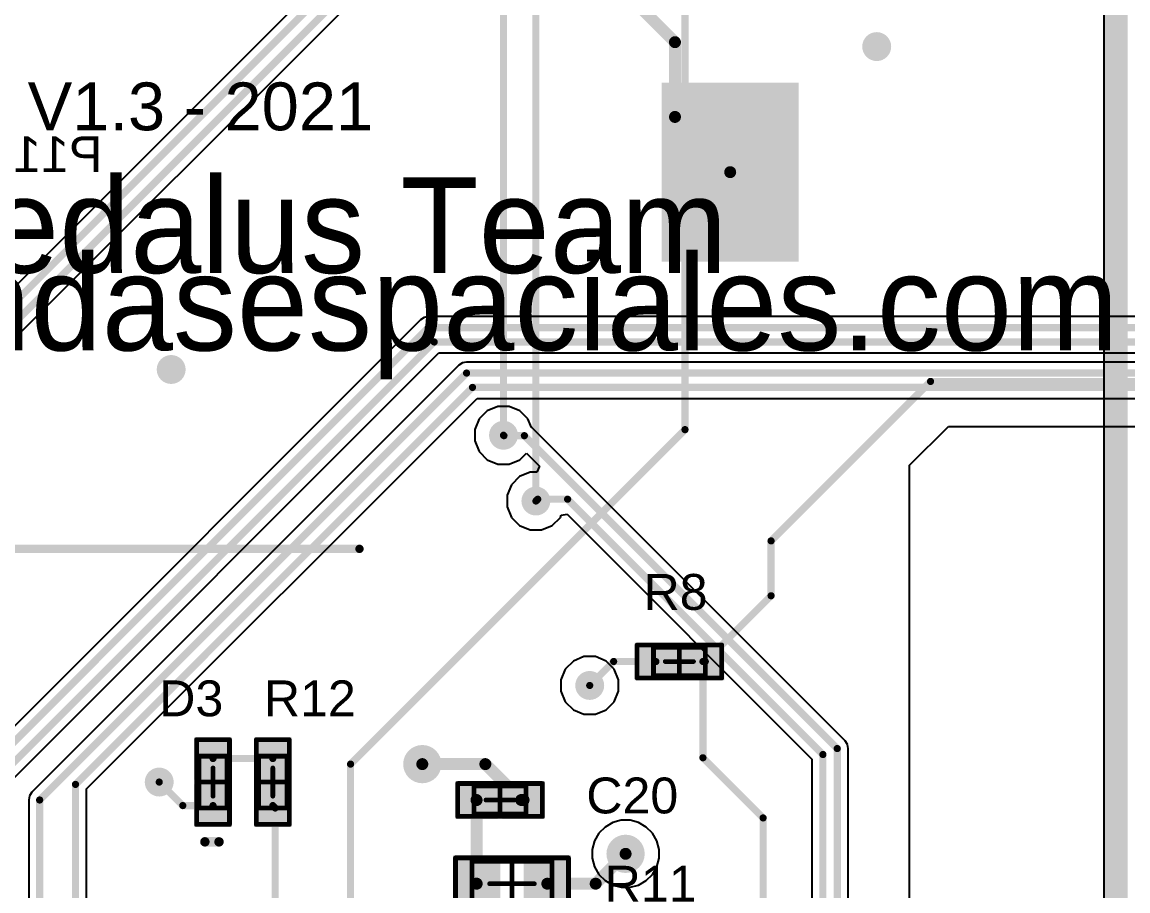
# Model space of a CAD drawing. Header units: millimetres. Extents: x -0.02 to 3.95, y -0.02 to 3.95.
# Drawn here: x 0.98 to 1.905, y 2.469 to 3.195 of the extents above; entities that cross this region are included whole.
import ezdxf

# ---------------------------------------------------------------- set-up
doc = ezdxf.new("R2010")
doc.units = ezdxf.units.MM
doc.header["$MEASUREMENT"] = 0
for name, color, linetype in [('BottomLayer', 5, 'Continuous'), ('BottomOverlay', 54, 'Continuous'), ('BottomPaste', 16, 'Continuous'), ('BottomSolder', 6, 'Continuous'), ('InternalPlane1', 76, 'Continuous'), ('InternalPlane2', 16, 'Continuous'), ('Mechanical13', 56, 'Continuous'), ('Mechanical15', 56, 'Continuous'), ('TopLayer', 1, 'Continuous'), ('TopOverlay', 2, 'Continuous'), ('TopPaste', 8, 'Continuous'), ('TopSolder', 216, 'Continuous'), ('ViaHoleLayer', 16, 'Continuous')]:
    doc.layers.add(name, color=color, linetype=linetype)
doc.styles.add('Arial', font='', dxfattribs={"height": 0.2})
doc.styles.add('SciFly', font='', dxfattribs={"height": 0.2})
doc.styles.get('Arial').set_extended_font_data('Arial')
doc.styles.get('SciFly').set_extended_font_data('SciFly')

# ---------------------------------------------------------------- blocks, each defined once
blk = doc.blocks.new('SMTU2032_LF_B_52')
at = {"layer": 'BottomLayer'}
blk.add_hatch(color=5, dxfattribs=at).paths.add_polyline_path([(-0.0511811, 0.06889765), (0.0511811, 0.06889765), (0.0511811, -0.06889765), (-0.0511811, -0.06889765)])
at = {"layer": 'BottomPaste'}
blk.add_hatch(color=16, dxfattribs=at).paths.add_polyline_path([(-0.0511811, 0.06889765), (0.0511811, 0.06889765), (0.0511811, -0.06889765), (-0.0511811, -0.06889765)])
at = {"layer": 'BottomSolder'}
blk.add_hatch(color=6, dxfattribs=at).paths.add_polyline_path([(-0.0571811, 0.07489765), (0.0571811, 0.07489765), (0.0571811, -0.07489765), (-0.0571811, -0.07489765)])
at = {"layer": 'BottomOverlay', "const_width": 0.007}
blk.add_lwpolyline([(0.84, 0.315), (0.31, 0.315)], dxfattribs=at)
at = {"layer": 'BottomOverlay', "const_width": 0.0035}
blk.add_lwpolyline([(0.30825, 0.315, 1), (0.31175, 0.315, 1)], format="xyb", close=True, dxfattribs=at)
blk = doc.blocks.new('0402_54')
at = {"layer": 'TopLayer'}
for points in [[(-0.031496, -0.0098424), (-0.031496, 0.0098426), (-0.007874, 0.0098426), (-0.007874, -0.0098424)], [(0.0078741, -0.0098424), (0.0078741, 0.0098426), (0.0314961, 0.0098426), (0.0314961, -0.0098424)]]:
    blk.add_hatch(color=1, dxfattribs=at).paths.add_polyline_path(points)
at = {"layer": 'TopPaste'}
for points in [[(-0.031496, -0.0098424), (-0.031496, 0.0098426), (-0.007874, 0.0098426), (-0.007874, -0.0098424)], [(0.0078741, -0.0098424), (0.0078741, 0.0098426), (0.0314961, 0.0098426), (0.0314961, -0.0098424)]]:
    blk.add_hatch(color=8, dxfattribs=at).paths.add_polyline_path(points)
at = {"layer": 'TopSolder'}
for points in [[(-0.037496, -0.0158424), (-0.037496, 0.0158426), (-0.001874, 0.0158426), (-0.001874, -0.0158424)], [(0.0018741, -0.0158424), (0.0018741, 0.0158426), (0.0374961, 0.0158426), (0.0374961, -0.0158424)]]:
    blk.add_hatch(color=216, dxfattribs=at).paths.add_polyline_path(points)
at = {"layer": 'Mechanical13', "const_width": 0.003937}
for points in [[(-0.0216535, 0.0118111), (0.0216536, 0.0118111)], [(-0.0216535, -0.0118109), (-0.0216535, 0.0118111)], [(0.0216536, -0.0118109), (0.0216536, 0.0118111)], [(-0.0216535, -0.0118109), (0.0216536, -0.0118109)]]:
    blk.add_lwpolyline(points, dxfattribs=at)
at = {"layer": 'Mechanical13', "const_width": 0.0019685}
for points in [[(-0.0226377, 0.0118111, 1), (-0.0206693, 0.0118111, 1)], [(-0.0226377, 0.0118111, 1), (-0.0206693, 0.0118111, 1)], [(0.0206694, 0.0118111, 1), (0.0226378, 0.0118111, 1)], [(0.0206694, 0.0118111, 1), (0.0226378, 0.0118111, 1)], [(-0.0226377, -0.0118109, 1), (-0.0206693, -0.0118109, 1)], [(-0.0226377, -0.0118109, 1), (-0.0206693, -0.0118109, 1)], [(0.0206694, -0.0118109, 1), (0.0226378, -0.0118109, 1)], [(0.0206694, -0.0118109, 1), (0.0226378, -0.0118109, 1)]]:
    blk.add_lwpolyline(points, format="xyb", close=True, dxfattribs=at)
at = {"layer": 'Mechanical15', "const_width": 0.003937}
for points in [[(-0.035433, 0.0137796), (0.0354331, 0.0137796)], [(-0.035433, -0.0137794), (-0.035433, 0.0137796)], [(0, -0.0118109), (0, 0.0118111)], [(0.0354331, -0.0137794), (0.0354331, 0.0137796)], [(-0.011811, 1e-07), (0.0118111, 1e-07)], [(-0.035433, -0.0137794), (0.0354331, -0.0137794)]]:
    blk.add_lwpolyline(points, dxfattribs=at)
at = {"layer": 'Mechanical15', "const_width": 0.0019685}
for points in [[(-0.0364172, 0.0137796, 1), (-0.0344488, 0.0137796, 1)], [(-0.0364172, 0.0137796, 1), (-0.0344488, 0.0137796, 1)], [(-0.0009842, 0.0118111, 1), (0.0009842, 0.0118111, 1)], [(0.0344489, 0.0137796, 1), (0.0364173, 0.0137796, 1)], [(0.0344489, 0.0137796, 1), (0.0364173, 0.0137796, 1)], [(-0.0127952, 1e-07, 1), (-0.0108268, 1e-07, 1)], [(0.0108269, 1e-07, 1), (0.0127953, 1e-07, 1)], [(-0.0364172, -0.0137794, 1), (-0.0344488, -0.0137794, 1)], [(-0.0364172, -0.0137794, 1), (-0.0344488, -0.0137794, 1)], [(-0.0009842, -0.0118109, 1), (0.0009842, -0.0118109, 1)], [(0.0344489, -0.0137794, 1), (0.0364173, -0.0137794, 1)], [(0.0344489, -0.0137794, 1), (0.0364173, -0.0137794, 1)]]:
    blk.add_lwpolyline(points, format="xyb", close=True, dxfattribs=at)
blk = doc.blocks.new('J1_0603_74')
at = {"layer": 'TopLayer'}
for points in [[(-0.04330705, -0.01771645), (-0.04330705, 0.01771665), (-0.01574795, 0.01771665), (-0.01574795, -0.01771645)], [(0.01574805, -0.01771645), (0.01574805, 0.01771665), (0.04330715, 0.01771665), (0.04330715, -0.01771645)]]:
    blk.add_hatch(color=1, dxfattribs=at).paths.add_polyline_path(points)
at = {"layer": 'TopPaste'}
for points in [[(-0.04330705, -0.01771645), (-0.04330705, 0.01771665), (-0.01574795, 0.01771665), (-0.01574795, -0.01771645)], [(0.01574805, -0.01771645), (0.01574805, 0.01771665), (0.04330715, 0.01771665), (0.04330715, -0.01771645)]]:
    blk.add_hatch(color=8, dxfattribs=at).paths.add_polyline_path(points)
at = {"layer": 'TopSolder'}
for points in [[(-0.04930705, -0.02371645), (-0.04930705, 0.02371665), (-0.00974795, 0.02371665), (-0.00974795, -0.02371645)], [(0.00974805, -0.02371645), (0.00974805, 0.02371665), (0.04930715, 0.02371665), (0.04930715, -0.02371645)]]:
    blk.add_hatch(color=216, dxfattribs=at).paths.add_polyline_path(points)
at = {"layer": 'Mechanical13', "const_width": 0.003937}
for points in [[(-0.0334645, 0.0187009), (-0.0334645, -0.0187007)], [(0.0334646, 0.0187009), (-0.0334645, 0.0187009)], [(0.0334646, 0.0187009), (0.0334646, -0.0187007)], [(0.0334646, -0.0187007), (-0.0334645, -0.0187007)]]:
    blk.add_lwpolyline(points, dxfattribs=at)
at = {"layer": 'Mechanical13', "const_width": 0.0019685}
for points in [[(-0.0344487, 0.0187009, 1), (-0.0324803, 0.0187009, 1)], [(-0.0344487, 0.0187009, 1), (-0.0324803, 0.0187009, 1)], [(0.0324804, 0.0187009, 1), (0.0344488, 0.0187009, 1)], [(0.0324804, 0.0187009, 1), (0.0344488, 0.0187009, 1)], [(-0.0344487, -0.0187007, 1), (-0.0324803, -0.0187007, 1)], [(-0.0344487, -0.0187007, 1), (-0.0324803, -0.0187007, 1)], [(0.0324804, -0.0187007, 1), (0.0344488, -0.0187007, 1)], [(0.0324804, -0.0187007, 1), (0.0344488, -0.0187007, 1)]]:
    blk.add_lwpolyline(points, format="xyb", close=True, dxfattribs=at)
at = {"layer": 'Mechanical15', "const_width": 0.003937}
for points in [[(-0.047244, 0.0216536), (-0.047244, -0.0216535)], [(0.0472442, 0.0216536), (-0.047244, 0.0216536)], [(1e-07, 0.0187009), (1e-07, -0.0187007)], [(0.0472442, 0.0216536), (0.0472442, -0.0216535)], [(0.0187008, 1e-07), (-0.0187007, 1e-07)], [(0.0472442, -0.0216535), (-0.047244, -0.0216535)]]:
    blk.add_lwpolyline(points, dxfattribs=at)
at = {"layer": 'Mechanical15', "const_width": 0.0019685}
for points in [[(-0.0482282, 0.0216536, 1), (-0.0462598, 0.0216536, 1)], [(-0.0482282, 0.0216536, 1), (-0.0462598, 0.0216536, 1)], [(-0.0009841, 0.0187009, 1), (0.0009843, 0.0187009, 1)], [(0.04626, 0.0216536, 1), (0.0482284, 0.0216536, 1)], [(0.04626, 0.0216536, 1), (0.0482284, 0.0216536, 1)], [(-0.0196849, 1e-07, 1), (-0.0177165, 1e-07, 1)], [(0.0177166, 1e-07, 1), (0.019685, 1e-07, 1)], [(-0.0009841, -0.0187007, 1), (0.0009843, -0.0187007, 1)], [(-0.0482282, -0.0216535, 1), (-0.0462598, -0.0216535, 1)], [(-0.0482282, -0.0216535, 1), (-0.0462598, -0.0216535, 1)], [(0.04626, -0.0216535, 1), (0.0482284, -0.0216535, 1)], [(0.04626, -0.0216535, 1), (0.0482284, -0.0216535, 1)]]:
    blk.add_lwpolyline(points, format="xyb", close=True, dxfattribs=at)
blk = doc.blocks.new('0402_79')
at = {"layer": 'TopLayer'}
for points in [[(-0.031496, -0.009842400000000001), (-0.031496, 0.009842599999999998), (-0.007874, 0.009842600000000002), (-0.007873999999999999, -0.009842399999999998)], [(0.007874100000000002, -0.009842400000000001), (0.007874099999999998, 0.009842599999999998), (0.0314961, 0.009842600000000002), (0.0314961, -0.009842399999999998)]]:
    blk.add_hatch(color=1, dxfattribs=at).paths.add_polyline_path(points)
at = {"layer": 'TopPaste'}
for points in [[(-0.031496, -0.009842400000000001), (-0.031496, 0.009842599999999998), (-0.007874, 0.009842600000000002), (-0.007873999999999999, -0.009842399999999998)], [(0.007874100000000002, -0.009842400000000001), (0.007874099999999998, 0.009842599999999998), (0.0314961, 0.009842600000000002), (0.0314961, -0.009842399999999998)]]:
    blk.add_hatch(color=8, dxfattribs=at).paths.add_polyline_path(points)
at = {"layer": 'TopSolder'}
for points in [[(-0.037496, -0.0158424), (-0.037496, 0.0158426), (-0.001874000000000003, 0.0158426), (-0.001873999999999997, -0.0158424)], [(0.001874100000000003, -0.0158424), (0.001874099999999997, 0.0158426), (0.0374961, 0.0158426), (0.0374961, -0.0158424)]]:
    blk.add_hatch(color=216, dxfattribs=at).paths.add_polyline_path(points)
at = {"layer": 'Mechanical13', "const_width": 0.003937}
for points in [[(0.0216536, 0.0118111), (-0.0216535, 0.0118111)], [(-0.0216535, -0.0118109), (-0.0216535, 0.0118111)], [(0.0216536, -0.0118109), (0.0216536, 0.0118111)], [(0.0216536, -0.0118109), (-0.0216535, -0.0118109)]]:
    blk.add_lwpolyline(points, dxfattribs=at)
at = {"layer": 'Mechanical13', "const_width": 0.0019685}
for points in [[(-0.0226377, 0.0118111, 1), (-0.0206693, 0.0118111, 1)], [(-0.0226377, 0.0118111, 1), (-0.0206693, 0.0118111, 1)], [(0.0206694, 0.0118111, 1), (0.0226378, 0.0118111, 1)], [(0.0206694, 0.0118111, 1), (0.0226378, 0.0118111, 1)], [(-0.0226377, -0.0118109, 1), (-0.0206693, -0.0118109, 1)], [(-0.0226377, -0.0118109, 1), (-0.0206693, -0.0118109, 1)], [(0.0206694, -0.0118109, 1), (0.0226378, -0.0118109, 1)], [(0.0206694, -0.0118109, 1), (0.0226378, -0.0118109, 1)]]:
    blk.add_lwpolyline(points, format="xyb", close=True, dxfattribs=at)
at = {"layer": 'Mechanical15', "const_width": 0.003937}
for points in [[(0.0354331, 0.0137796), (-0.035433, 0.0137796)], [(-0.035433, -0.0137794), (-0.035433, 0.0137796)], [(0, -0.0118109), (0, 0.0118111)], [(0.0354331, -0.0137794), (0.0354331, 0.0137796)], [(0.0118111, 1e-07), (-0.011811, 1e-07)], [(0.0354331, -0.0137794), (-0.035433, -0.0137794)]]:
    blk.add_lwpolyline(points, dxfattribs=at)
at = {"layer": 'Mechanical15', "const_width": 0.0019685}
for points in [[(-0.0364172, 0.0137796, 1), (-0.0344488, 0.0137796, 1)], [(-0.0364172, 0.0137796, 1), (-0.0344488, 0.0137796, 1)], [(-0.0009842, 0.0118111, 1), (0.0009842, 0.0118111, 1)], [(0.0344489, 0.0137796, 1), (0.0364173, 0.0137796, 1)], [(0.0344489, 0.0137796, 1), (0.0364173, 0.0137796, 1)], [(-0.0127952, 1e-07, 1), (-0.0108268, 1e-07, 1)], [(0.0108269, 1e-07, 1), (0.0127953, 1e-07, 1)], [(-0.0364172, -0.0137794, 1), (-0.0344488, -0.0137794, 1)], [(-0.0364172, -0.0137794, 1), (-0.0344488, -0.0137794, 1)], [(-0.0009842, -0.0118109, 1), (0.0009842, -0.0118109, 1)], [(0.0344489, -0.0137794, 1), (0.0364173, -0.0137794, 1)], [(0.0344489, -0.0137794, 1), (0.0364173, -0.0137794, 1)]]:
    blk.add_lwpolyline(points, format="xyb", close=True, dxfattribs=at)
blk = doc.blocks.new('0402_A_92')
at = {"layer": 'TopLayer'}
for points in [[(-0.031496, -0.0098424), (-0.031496, 0.0098426), (-0.007874, 0.0098426), (-0.007874, -0.0098424)], [(0.0078741, -0.0098424), (0.0078741, 0.0098426), (0.0314961, 0.0098426), (0.0314961, -0.0098424)]]:
    blk.add_hatch(color=1, dxfattribs=at).paths.add_polyline_path(points)
at = {"layer": 'TopPaste'}
for points in [[(-0.031496, -0.0098424), (-0.031496, 0.0098426), (-0.007874, 0.0098426), (-0.007874, -0.0098424)], [(0.0078741, -0.0098424), (0.0078741, 0.0098426), (0.0314961, 0.0098426), (0.0314961, -0.0098424)]]:
    blk.add_hatch(color=8, dxfattribs=at).paths.add_polyline_path(points)
at = {"layer": 'TopSolder'}
for points in [[(-0.037496, -0.0158424), (-0.037496, 0.0158426), (-0.001874, 0.0158426), (-0.001874, -0.0158424)], [(0.0018741, -0.0158424), (0.0018741, 0.0158426), (0.0374961, 0.0158426), (0.0374961, -0.0158424)]]:
    blk.add_hatch(color=216, dxfattribs=at).paths.add_polyline_path(points)
at = {"layer": 'Mechanical13', "const_width": 0.003937}
for points in [[(-0.0216535, 0.0118111), (0.0216536, 0.0118111)], [(-0.0216535, 0.0118111), (-0.0216535, -0.0118109)], [(0.0216536, 0.0118111), (0.0216536, -0.0118109)], [(-0.0216535, -0.0118109), (0.0216536, -0.0118109)]]:
    blk.add_lwpolyline(points, dxfattribs=at)
at = {"layer": 'Mechanical13', "const_width": 0.0019685}
for points in [[(-0.0226377, 0.0118111, 1), (-0.0206693, 0.0118111, 1)], [(-0.0226377, 0.0118111, 1), (-0.0206693, 0.0118111, 1)], [(0.0206694, 0.0118111, 1), (0.0226378, 0.0118111, 1)], [(0.0206694, 0.0118111, 1), (0.0226378, 0.0118111, 1)], [(-0.0226377, -0.0118109, 1), (-0.0206693, -0.0118109, 1)], [(-0.0226377, -0.0118109, 1), (-0.0206693, -0.0118109, 1)], [(0.0206694, -0.0118109, 1), (0.0226378, -0.0118109, 1)], [(0.0206694, -0.0118109, 1), (0.0226378, -0.0118109, 1)]]:
    blk.add_lwpolyline(points, format="xyb", close=True, dxfattribs=at)
at = {"layer": 'Mechanical15', "const_width": 0.003937}
for points in [[(-0.035433, 0.0137796), (0.0354331, 0.0137796)], [(-0.035433, 0.0137796), (-0.035433, -0.0137794)], [(0, 0.0118111), (0, -0.0118109)], [(0.0354331, 0.0137796), (0.0354331, -0.0137794)], [(-0.011811, 1e-07), (0.0118111, 1e-07)], [(-0.035433, -0.0137794), (0.0354331, -0.0137794)]]:
    blk.add_lwpolyline(points, dxfattribs=at)
at = {"layer": 'Mechanical15', "const_width": 0.0019685}
for points in [[(-0.0364172, 0.0137796, 1), (-0.0344488, 0.0137796, 1)], [(-0.0364172, 0.0137796, 1), (-0.0344488, 0.0137796, 1)], [(-0.0009842, 0.0118111, 1), (0.0009842, 0.0118111, 1)], [(0.0344489, 0.0137796, 1), (0.0364173, 0.0137796, 1)], [(0.0344489, 0.0137796, 1), (0.0364173, 0.0137796, 1)], [(-0.0127952, 1e-07, 1), (-0.0108268, 1e-07, 1)], [(0.0108269, 1e-07, 1), (0.0127953, 1e-07, 1)], [(-0.0364172, -0.0137794, 1), (-0.0344488, -0.0137794, 1)], [(-0.0364172, -0.0137794, 1), (-0.0344488, -0.0137794, 1)], [(-0.0009842, -0.0118109, 1), (0.0009842, -0.0118109, 1)], [(0.0344489, -0.0137794, 1), (0.0364173, -0.0137794, 1)], [(0.0344489, -0.0137794, 1), (0.0364173, -0.0137794, 1)]]:
    blk.add_lwpolyline(points, format="xyb", close=True, dxfattribs=at)
at = {"layer": 'TopOverlay', "const_width": 0.007874}
blk.add_lwpolyline([(-0.05, 0.006811), (-0.05, -0.005)], dxfattribs=at)
at = {"layer": 'TopOverlay', "const_width": 0.003937}
for points in [[(-0.0519685, 0.006811, 1), (-0.0480315, 0.006811, 1)], [(-0.0519685, -0.005, 1), (-0.0480315, -0.005, 1)]]:
    blk.add_lwpolyline(points, format="xyb", close=True, dxfattribs=at)
blk = doc.blocks.new('0402_104')
at = {"layer": 'TopLayer'}
for points in [[(-0.031496, -0.009842400000000001), (-0.031496, 0.009842599999999998), (-0.007874, 0.009842600000000002), (-0.007873999999999999, -0.009842399999999998)], [(0.007874100000000002, -0.009842400000000001), (0.007874099999999998, 0.009842599999999998), (0.0314961, 0.009842600000000002), (0.0314961, -0.009842399999999998)]]:
    blk.add_hatch(color=1, dxfattribs=at).paths.add_polyline_path(points)
at = {"layer": 'TopPaste'}
for points in [[(-0.031496, -0.009842400000000001), (-0.031496, 0.009842599999999998), (-0.007874, 0.009842600000000002), (-0.007873999999999999, -0.009842399999999998)], [(0.007874100000000002, -0.009842400000000001), (0.007874099999999998, 0.009842599999999998), (0.0314961, 0.009842600000000002), (0.0314961, -0.009842399999999998)]]:
    blk.add_hatch(color=8, dxfattribs=at).paths.add_polyline_path(points)
at = {"layer": 'TopSolder'}
for points in [[(-0.037496, -0.0158424), (-0.037496, 0.0158426), (-0.001874000000000003, 0.0158426), (-0.001873999999999997, -0.0158424)], [(0.001874100000000003, -0.0158424), (0.001874099999999997, 0.0158426), (0.0374961, 0.0158426), (0.0374961, -0.0158424)]]:
    blk.add_hatch(color=216, dxfattribs=at).paths.add_polyline_path(points)
at = {"layer": 'Mechanical13', "const_width": 0.003937}
for points in [[(-0.0216535, 0.0118111), (0.0216536, 0.0118111)], [(-0.0216535, -0.0118109), (-0.0216535, 0.0118111)], [(0.0216536, -0.0118109), (0.0216536, 0.0118111)], [(-0.0216535, -0.0118109), (0.0216536, -0.0118109)]]:
    blk.add_lwpolyline(points, dxfattribs=at)
at = {"layer": 'Mechanical13', "const_width": 0.0019685}
for points in [[(-0.0226377, 0.0118111, 1), (-0.0206693, 0.0118111, 1)], [(-0.0226377, 0.0118111, 1), (-0.0206693, 0.0118111, 1)], [(0.0206694, 0.0118111, 1), (0.0226378, 0.0118111, 1)], [(0.0206694, 0.0118111, 1), (0.0226378, 0.0118111, 1)], [(-0.0226377, -0.0118109, 1), (-0.0206693, -0.0118109, 1)], [(-0.0226377, -0.0118109, 1), (-0.0206693, -0.0118109, 1)], [(0.0206694, -0.0118109, 1), (0.0226378, -0.0118109, 1)], [(0.0206694, -0.0118109, 1), (0.0226378, -0.0118109, 1)]]:
    blk.add_lwpolyline(points, format="xyb", close=True, dxfattribs=at)
at = {"layer": 'Mechanical15', "const_width": 0.003937}
for points in [[(-0.035433, 0.0137796), (0.0354331, 0.0137796)], [(-0.035433, -0.0137794), (-0.035433, 0.0137796)], [(0, -0.0118109), (0, 0.0118111)], [(0.0354331, -0.0137794), (0.0354331, 0.0137796)], [(-0.011811, 1e-07), (0.0118111, 1e-07)], [(-0.035433, -0.0137794), (0.0354331, -0.0137794)]]:
    blk.add_lwpolyline(points, dxfattribs=at)
at = {"layer": 'Mechanical15', "const_width": 0.0019685}
for points in [[(-0.0364172, 0.0137796, 1), (-0.0344488, 0.0137796, 1)], [(-0.0364172, 0.0137796, 1), (-0.0344488, 0.0137796, 1)], [(-0.0009842, 0.0118111, 1), (0.0009842, 0.0118111, 1)], [(0.0344489, 0.0137796, 1), (0.0364173, 0.0137796, 1)], [(0.0344489, 0.0137796, 1), (0.0364173, 0.0137796, 1)], [(-0.0127952, 1e-07, 1), (-0.0108268, 1e-07, 1)], [(0.0108269, 1e-07, 1), (0.0127953, 1e-07, 1)], [(-0.0364172, -0.0137794, 1), (-0.0344488, -0.0137794, 1)], [(-0.0364172, -0.0137794, 1), (-0.0344488, -0.0137794, 1)], [(-0.0009842, -0.0118109, 1), (0.0009842, -0.0118109, 1)], [(0.0344489, -0.0137794, 1), (0.0364173, -0.0137794, 1)], [(0.0344489, -0.0137794, 1), (0.0364173, -0.0137794, 1)]]:
    blk.add_lwpolyline(points, format="xyb", close=True, dxfattribs=at)

msp = doc.modelspace()

# ---------------------------------------------------------------- hatches: boundary and pattern name
at = {"layer": 'BottomLayer'}
h = msp.add_hatch(color=5, dxfattribs=at)
edge = h.paths.add_edge_path()
edge.add_arc((1.695, 3.175), 0.0121025, 0, 360)
h = msp.add_hatch(color=5, dxfattribs=at)
edge = h.paths.add_edge_path()
edge.add_arc((1.105, 2.905), 0.0121025, 0, 360)
h = msp.add_hatch(color=5, dxfattribs=at)
edge = h.paths.add_edge_path()
edge.add_arc((1.3828975, 2.85), 0.0121025, 0, 360)
h = msp.add_hatch(color=5, dxfattribs=at)
edge = h.paths.add_edge_path()
edge.add_arc((1.41, 2.795), 0.0121025, 0, 360)
h = msp.add_hatch(color=5, dxfattribs=at)
edge = h.paths.add_edge_path()
edge.add_arc((1.455, 2.6407874), 0.0121025, 0, 360)
h = msp.add_hatch(color=5, dxfattribs=at)
edge = h.paths.add_edge_path()
edge.add_arc((1.315, 2.575), 0.016, 0, 360)
h = msp.add_hatch(color=5, dxfattribs=at)
edge = h.paths.add_edge_path()
edge.add_arc((1.095, 2.56), 0.0121025, 0, 360)
h = msp.add_hatch(color=5, dxfattribs=at)
edge = h.paths.add_edge_path()
edge.add_arc((1.485, 2.5), 0.016, 0, 360)
at = {"layer": 'InternalPlane1'}
h = msp.add_hatch(color=76, dxfattribs=at)
edge = h.paths.add_edge_path()
edge.add_arc((1.3828975, 2.85), 0.0121023, 0, 360)
h = msp.add_hatch(color=76, dxfattribs=at)
edge = h.paths.add_edge_path()
edge.add_arc((1.41, 2.795), 0.0121023, 0, 360)
h = msp.add_hatch(color=76, dxfattribs=at)
edge = h.paths.add_edge_path()
edge.add_arc((1.455, 2.6407874), 0.0121023, 0, 360)
h = msp.add_hatch(color=76, dxfattribs=at)
edge = h.paths.add_edge_path()
edge.add_arc((1.485, 2.5), 0.0158425, 0, 360)
at = {"layer": 'InternalPlane2'}
h = msp.add_hatch(color=16, dxfattribs=at)
edge = h.paths.add_edge_path()
edge.add_arc((1.695, 3.175), 0.0121023, 0, 360)
h = msp.add_hatch(color=16, dxfattribs=at)
edge = h.paths.add_edge_path()
edge.add_arc((1.105, 2.905), 0.0121023, 0, 360)
h = msp.add_hatch(color=16, dxfattribs=at)
edge = h.paths.add_edge_path()
edge.add_arc((1.3828975, 2.85), 0.0121023, 0, 360)
h = msp.add_hatch(color=16, dxfattribs=at)
edge = h.paths.add_edge_path()
edge.add_arc((1.41, 2.795), 0.0121023, 0, 360)
h = msp.add_hatch(color=16, dxfattribs=at)
edge = h.paths.add_edge_path()
edge.add_arc((1.315, 2.575), 0.0158425, 0, 360)
h = msp.add_hatch(color=16, dxfattribs=at)
edge = h.paths.add_edge_path()
edge.add_arc((1.095, 2.56), 0.0121023, 0, 360)
at = {"layer": 'TopLayer'}
h = msp.add_hatch(color=1, dxfattribs=at)
edge = h.paths.add_edge_path()
edge.add_arc((1.695, 3.175), 0.0121025, 0, 360)
h = msp.add_hatch(color=1, dxfattribs=at)
edge = h.paths.add_edge_path()
edge.add_arc((1.105, 2.905), 0.0121025, 0, 360)
h = msp.add_hatch(color=1, dxfattribs=at)
edge = h.paths.add_edge_path()
edge.add_arc((1.3828975, 2.85), 0.0121025, 0, 360)
h = msp.add_hatch(color=1, dxfattribs=at)
edge = h.paths.add_edge_path()
edge.add_arc((1.41, 2.795), 0.0121025, 0, 360)
h = msp.add_hatch(color=1, dxfattribs=at)
edge = h.paths.add_edge_path()
edge.add_arc((1.455, 2.6407874), 0.0121025, 0, 360)
h = msp.add_hatch(color=1, dxfattribs=at)
edge = h.paths.add_edge_path()
edge.add_arc((1.315, 2.575), 0.016, 0, 360)
h = msp.add_hatch(color=1, dxfattribs=at)
edge = h.paths.add_edge_path()
edge.add_arc((1.095, 2.56), 0.0121025, 0, 360)
h = msp.add_hatch(color=1, dxfattribs=at)
edge = h.paths.add_edge_path()
edge.add_arc((1.485, 2.5), 0.016, 0, 360)
at = {"layer": 'ViaHoleLayer'}
h = msp.add_hatch(color=16, dxfattribs=at)
edge = h.paths.add_edge_path()
edge.add_arc((1.695, 3.175), 0.0061023, 0, 360)
h = msp.add_hatch(color=16, dxfattribs=at)
edge = h.paths.add_edge_path()
edge.add_arc((1.105, 2.905), 0.0061023, 0, 360)
h = msp.add_hatch(color=16, dxfattribs=at)
edge = h.paths.add_edge_path()
edge.add_arc((1.3828975, 2.85), 0.0061023, 0, 360)
h = msp.add_hatch(color=16, dxfattribs=at)
edge = h.paths.add_edge_path()
edge.add_arc((1.41, 2.795), 0.0061023, 0, 360)
h = msp.add_hatch(color=16, dxfattribs=at)
edge = h.paths.add_edge_path()
edge.add_arc((1.455, 2.6407874), 0.0061023, 0, 360)
h = msp.add_hatch(color=16, dxfattribs=at)
edge = h.paths.add_edge_path()
edge.add_arc((1.315, 2.575), 0.0098425, 0, 360)
h = msp.add_hatch(color=16, dxfattribs=at)
edge = h.paths.add_edge_path()
edge.add_arc((1.095, 2.56), 0.0061023, 0, 360)
h = msp.add_hatch(color=16, dxfattribs=at)
edge = h.paths.add_edge_path()
edge.add_arc((1.485, 2.5), 0.0098425, 0, 360)

# ---------------------------------------------------------------- linework, layer by layer
at = {"layer": 'BottomLayer'}
for p, q in [((1.3608237, 3.3607714), (0.6935114, 2.6934591)), ((0.7291763, 2.6861991), (1.3884886, 3.3455114)), ((1.3135113, 2.9464886), (0.9265114, 2.5594886)), ((1.3164883, 2.9484778), (1.3135113, 2.9464886)), ((1.32, 2.9491763), (1.3164883, 2.9484778)), ((3.3061991, 2.9491763), (1.32, 2.9491763)), ((0.9541763, 2.5442286), (1.3287714, 2.9188237)), ((1.3287714, 2.9188237), (3.343, 2.9188237)), ((1.3455113, 2.9084886), (0.9885114, 2.5514886)), ((1.3484883, 2.9104778), (1.3455113, 2.9084886)), ((1.352, 2.9111763), (1.3484883, 2.9104778)), ((3.5158369, 2.9111763), (1.352, 2.9111763)), ((1.0341763, 2.5542286), (1.3607714, 2.8808237)), ((1.3607714, 2.8808237), (3.5568505, 2.8808237)), ((1.3692445, 2.8704331), (1.3624644, 2.863653)), ((1.3781032, 2.8741025), (1.3692445, 2.8704331)), ((1.3876918, 2.8741025), (1.3781032, 2.8741025)), ((1.3965505, 2.8704331), (1.3876918, 2.8741025)), ((1.4033306, 2.863653), (1.3965505, 2.8704331)), ((1.3624644, 2.863653), (1.358795, 2.8547943)), ((1.4062957, 2.8564946), (1.4033306, 2.863653)), ((1.358795, 2.8547943), (1.358795, 2.8452057)), ((1.406859, 2.8561182), (1.4062957, 2.8564946)), ((1.6684886, 2.5944886), (1.406859, 2.8561182)), ((1.358795, 2.8452057), (1.3624644, 2.836347)), ((1.3624644, 2.836347), (1.3692445, 2.8295669)), ((1.3965505, 2.8295669), (1.4020032, 2.8350196)), ((1.4020032, 2.8350196), (1.4129203, 2.8241025)), ((1.3692445, 2.8295669), (1.3781032, 2.8258975)), ((1.3781032, 2.8258975), (1.3876918, 2.8258975)), ((1.3876918, 2.8258975), (1.3965505, 2.8295669)), ((1.4129203, 2.8241025), (1.4108492, 2.8191025)), ((1.396347, 2.8154331), (1.3895669, 2.808653)), ((1.4052057, 2.8191025), (1.396347, 2.8154331)), ((1.4108492, 2.8191025), (1.4052057, 2.8191025)), ((1.3895669, 2.808653), (1.3858975, 2.7997943)), ((1.3858975, 2.7997943), (1.3858975, 2.7902057)), ((1.3858975, 2.7902057), (1.3895669, 2.781347)), ((1.4311339, 2.7830389), (1.4360379, 2.7840143)), ((1.4360379, 2.7840143), (1.6408237, 2.5792285)), ((1.3895669, 2.781347), (1.396347, 2.7745669)), ((1.396347, 2.7745669), (1.4052057, 2.7708975)), ((1.4147943, 2.7708975), (1.423653, 2.7745669)), ((1.423653, 2.7745669), (1.4304331, 2.781347)), ((1.4304331, 2.781347), (1.4311339, 2.7830389)), ((1.4052057, 2.7708975), (1.4147943, 2.7708975)), ((1.4502057, 2.6648899), (1.441347, 2.6612205)), ((1.4597943, 2.6648899), (1.4502057, 2.6648899)), ((1.468653, 2.6612205), (1.4597943, 2.6648899)), ((1.4345669, 2.6544404), (1.4308975, 2.6455817)), ((1.441347, 2.6612205), (1.4345669, 2.6544404)), ((1.4754331, 2.6544404), (1.468653, 2.6612205)), ((1.4791025, 2.6455817), (1.4754331, 2.6544404)), ((1.4308975, 2.6455817), (1.4308975, 2.6359931)), ((1.4791025, 2.6359931), (1.4791025, 2.6455817)), ((1.4308975, 2.6359931), (1.4345669, 2.6271344)), ((1.4754331, 2.6271344), (1.4791025, 2.6359931)), ((1.4345669, 2.6271344), (1.441347, 2.6203543)), ((1.468653, 2.6203543), (1.4754331, 2.6271344)), ((1.441347, 2.6203543), (1.4502057, 2.6166849)), ((1.4597943, 2.6166849), (1.468653, 2.6203543)), ((1.4502057, 2.6166849), (1.4597943, 2.6166849)), ((1.6704778, 2.5915117), (1.6684886, 2.5944886)), ((1.6711763, 2.588), (1.6704778, 2.5915117)), ((1.6711763, 2.2237714), (1.6711763, 2.588)), ((1.6408237, 2.5792285), (1.6408237, 2.215)), ((1.0341763, 2.3138009), (1.0341763, 2.5542286)), ((0.9865222, 2.5485116), (0.9858237, 2.545)), ((0.9858237, 2.545), (0.9858237, 2.3372654)), ((0.9885114, 2.5514886), (0.9865222, 2.5485116)), ((1.4741924, 2.5260918), (1.4678076, 2.5224056)), ((1.4813137, 2.528), (1.4741924, 2.5260918)), ((1.4886863, 2.528), (1.4813137, 2.528)), ((1.4958076, 2.5260918), (1.4886863, 2.528)), ((1.5021924, 2.5224056), (1.4958076, 2.5260918)), ((1.4625944, 2.5171924), (1.4589082, 2.5108076)), ((1.4678076, 2.5224056), (1.4625944, 2.5171924)), ((1.5074056, 2.5171924), (1.5021924, 2.5224056)), ((1.5110918, 2.5108076), (1.5074056, 2.5171924)), ((1.4589082, 2.5108076), (1.457, 2.5036863)), ((1.513, 2.5036863), (1.5110918, 2.5108076)), ((1.457, 2.5036863), (1.457, 2.4963137)), ((1.513, 2.4963137), (1.513, 2.5036863)), ((1.457, 2.4963137), (1.4589082, 2.4891924)), ((1.4589082, 2.4891924), (1.4625944, 2.4828076)), ((1.5074056, 2.4828076), (1.5110918, 2.4891924)), ((1.5110918, 2.4891924), (1.513, 2.4963137)), ((1.4625944, 2.4828076), (1.4678076, 2.4775944)), ((1.5021924, 2.4775944), (1.5074056, 2.4828076)), ((1.4678076, 2.4775944), (1.4741924, 2.4739082)), ((1.4741924, 2.4739082), (1.4813137, 2.472)), ((1.4813137, 2.472), (1.4886863, 2.472)), ((1.4886863, 2.472), (1.4958076, 2.4739082)), ((1.4958076, 2.4739082), (1.5021924, 2.4775944))]:
    msp.add_line(p, q, dxfattribs=at)
for points, const_width in [([(0.7, 2.6869705), (1.37, 3.3569705)], 0.006), ([(0.72, 2.69), (1.382, 3.352)], 0.006), ([(1.485, 3.22), (1.5262992, 3.1787008)], 0.01), ([(1.5262992, 3.1161811), (1.5262992, 3.1787008)], 0.01), ([(1.5262992, 3.1161811), (1.5724803, 3.07)], 0.01), ([(0.933, 2.553), (1.32, 2.94)], 0.006), ([(1.32, 2.94), (3.31, 2.94)], 0.006), ([(0.945, 2.5480295), (1.3249705, 2.928)], 0.006), ([(1.3249705, 2.928), (3.343, 2.928)], 0.006), ([(0.995, 2.545), (1.352, 2.902)], 0.006), ([(1.352, 2.902), (3.5196378, 2.902)], 0.006), ([(1.025, 2.5580295), (1.3569705, 2.89)], 0.006), ([(1.3569705, 2.89), (3.5568505, 2.89)], 0.006), ([(1.3828975, 2.85), (1.3832679, 2.8496296)], 0.006), ([(1.3832679, 2.8496296), (1.4003704, 2.8496296)], 0.006), ([(1.4003704, 2.8496296), (1.662, 2.588)], 0.006), ([(1.41, 2.795), (1.4115147, 2.7965147)], 0.006), ([(1.4115147, 2.7965147), (1.4365147, 2.7965147)], 0.006), ([(1.4365147, 2.7965147), (1.65, 2.5830294)], 0.006), ([(1.662, 2.2199705), (1.662, 2.588)], 0.006), ([(1.65, 2.215), (1.65, 2.5830294)], 0.006), ([(1.025, 2.31), (1.025, 2.5580295)], 0.006), ([(0.995, 2.314978), (0.995, 2.545)], 0.006)]:
    msp.add_lwpolyline(points, dxfattribs=dict(at, const_width=const_width))
for points, const_width in [([(1.5237992, 3.1787008, 1), (1.5287992, 3.1787008, 1)], 0.005), ([(1.5237992, 3.1787008, 1), (1.5287992, 3.1787008, 1)], 0.005), ([(1.5237992, 3.1161811, 1), (1.5287992, 3.1161811, 1)], 0.005), ([(1.5237992, 3.1161811, 1), (1.5287992, 3.1161811, 1)], 0.005), ([(1.5699803, 3.07, 1), (1.5749803, 3.07, 1)], 0.005), ([(1.3185, 2.94, 1), (1.3215, 2.94, 1)], 0.003), ([(1.3185, 2.94, 1), (1.3215, 2.94, 1)], 0.003), ([(1.3234705, 2.928, 1), (1.3264705, 2.928, 1)], 0.003), ([(1.3234705, 2.928, 1), (1.3264705, 2.928, 1)], 0.003), ([(1.3505, 2.902, 1), (1.3535, 2.902, 1)], 0.003), ([(1.3505, 2.902, 1), (1.3535, 2.902, 1)], 0.003), ([(1.3554705, 2.89, 1), (1.3584705, 2.89, 1)], 0.003), ([(1.3554705, 2.89, 1), (1.3584705, 2.89, 1)], 0.003), ([(1.3813975, 2.85, 1), (1.3843975, 2.85, 1)], 0.003), ([(1.3817679, 2.8496296, 1), (1.3847679, 2.8496296, 1)], 0.003), ([(1.3817679, 2.8496296, 1), (1.3847679, 2.8496296, 1)], 0.003), ([(1.3988704, 2.8496296, 1), (1.4018704, 2.8496296, 1)], 0.003), ([(1.3988704, 2.8496296, 1), (1.4018704, 2.8496296, 1)], 0.003), ([(1.4085, 2.795, 1), (1.4115, 2.795, 1)], 0.003), ([(1.4100147, 2.7965147, 1), (1.4130147, 2.7965147, 1)], 0.003), ([(1.4100147, 2.7965147, 1), (1.4130147, 2.7965147, 1)], 0.003), ([(1.4350147, 2.7965147, 1), (1.4380147, 2.7965147, 1)], 0.003), ([(1.4350147, 2.7965147, 1), (1.4380147, 2.7965147, 1)], 0.003), ([(1.6605, 2.588, 1), (1.6635, 2.588, 1)], 0.003), ([(1.6605, 2.588, 1), (1.6635, 2.588, 1)], 0.003), ([(1.6485, 2.5830294, 1), (1.6515, 2.5830294, 1)], 0.003), ([(1.6485, 2.5830294, 1), (1.6515, 2.5830294, 1)], 0.003), ([(1.0235, 2.5580295, 1), (1.0265, 2.5580295, 1)], 0.003), ([(1.0235, 2.5580295, 1), (1.0265, 2.5580295, 1)], 0.003), ([(0.9935, 2.545, 1), (0.9965, 2.545, 1)], 0.003), ([(0.9935, 2.545, 1), (0.9965, 2.545, 1)], 0.003)]:
    msp.add_lwpolyline(points, format="xyb", close=True, dxfattribs=dict(at, const_width=const_width))
at = {"layer": 'InternalPlane2'}
msp.add_line((1.8849137, 3.9149029), (1.8849137, 0.6541779), dxfattribs=at)
at = {"layer": 'InternalPlane2', "const_width": 0.02}
msp.add_lwpolyline([(1.895, 0.65), (1.895, 3.935)], dxfattribs=at)
at = {"layer": 'TopLayer'}
for p, q in [((1.7225, 2.8248622), (1.7549997, 2.8573618)), ((1.7549997, 2.8573618), (2.2299998, 2.8573622)), ((1.7225, 2.3798623), (1.7225, 2.8248622))]:
    msp.add_line(p, q, dxfattribs=at)
for points, const_width in [([(1.5346851, 2.8546851), (1.5346851, 3.8250001)], 0.006), ([(1.3828975, 2.85), (1.3828975, 3.2571026)], 0.006), ([(1.41, 2.795), (1.41, 3.2469706)], 0.006), ([(1.6066535, 2.7616535), (1.74, 2.895)], 0.006), ([(1.74, 2.895), (2.3648818, 2.895)], 0.006), ([(1.255, 2.575), (1.5346851, 2.8546851)], 0.006), ([(1.6066535, 2.7157874), (1.6066535, 2.7616535)], 0.006), ([(1.5516536, 2.6607875), (1.6066535, 2.7157874)], 0.006), ([(1.455, 2.6407874), (1.4750001, 2.6607875)], 0.006), ([(1.4750001, 2.6607875), (1.510315, 2.6607875)], 0.006), ([(1.5496851, 2.5803149), (1.5496851, 2.6607875)], 0.006), ([(1.5496851, 2.6607875), (1.5516536, 2.6607875)], 0.006), ([(1.1399999, 2.5796851), (1.14, 2.579685)], 0.006), ([(1.14, 2.579685), (1.1900001, 2.579685)], 0.006), ([(1.315, 2.575), (1.3677167, 2.575)], 0.01), ([(1.3677167, 2.575), (1.3977166, 2.5450001)], 0.01), ([(1.5496851, 2.5803149), (1.6, 2.53)], 0.006), ([(1.255, 2.41), (1.255, 2.575)], 0.006), ([(1.095, 2.56), (1.114685, 2.540315)], 0.006), ([(1.114685, 2.540315), (1.1399999, 2.540315)], 0.006), ([(1.1900001, 2.5403149), (1.1920079, 2.5383071)], 0.006), ([(1.360315, 2.5450001), (1.3603937, 2.5449214)], 0.01), ([(1.3603937, 2.4750786), (1.3603937, 2.5449214)], 0.01), ([(1.3977166, 2.5450001), (1.3996851, 2.5450001)], 0.01), ([(1.1920079, 2.4168897), (1.1920079, 2.5383071)], 0.006), ([(1.6, 2.2), (1.6, 2.53)], 0.006), ([(1.4599999, 2.4749999), (1.485, 2.5)], 0.01), ([(1.3603937, 2.4750786), (1.3604724, 2.4749999)], 0.01), ([(1.3604724, 2.4201573), (1.3604724, 2.4749999)], 0.01), ([(1.4195275, 2.4749999), (1.4599999, 2.4749999)], 0.01)]:
    msp.add_lwpolyline(points, dxfattribs=dict(at, const_width=const_width))
for points, const_width in [([(1.7385, 2.895, 1), (1.7415, 2.895, 1)], 0.003), ([(1.7385, 2.895, 1), (1.7415, 2.895, 1)], 0.003), ([(1.5331851, 2.8546851, 1), (1.5361851, 2.8546851, 1)], 0.003), ([(1.5331851, 2.8546851, 1), (1.5361851, 2.8546851, 1)], 0.003), ([(1.3813975, 2.85, 1), (1.3843975, 2.85, 1)], 0.003), ([(1.4085, 2.795, 1), (1.4115, 2.795, 1)], 0.003), ([(1.6051535, 2.7616535, 1), (1.6081535, 2.7616535, 1)], 0.003), ([(1.6051535, 2.7616535, 1), (1.6081535, 2.7616535, 1)], 0.003), ([(1.6051535, 2.7157874, 1), (1.6081535, 2.7157874, 1)], 0.003), ([(1.6051535, 2.7157874, 1), (1.6081535, 2.7157874, 1)], 0.003), ([(1.4735001, 2.6607875, 1), (1.4765001, 2.6607875, 1)], 0.003), ([(1.4735001, 2.6607875, 1), (1.4765001, 2.6607875, 1)], 0.003), ([(1.508815, 2.6607875, 1), (1.511815, 2.6607875, 1)], 0.003), ([(1.5481851, 2.6607875, 1), (1.5511851, 2.6607875, 1)], 0.003), ([(1.5481851, 2.6607875, 1), (1.5511851, 2.6607875, 1)], 0.003), ([(1.5501536, 2.6607875, 1), (1.5531536, 2.6607875, 1)], 0.003), ([(1.5501536, 2.6607875, 1), (1.5531536, 2.6607875, 1)], 0.003), ([(1.4535, 2.6407874, 1), (1.4565, 2.6407874, 1)], 0.003), ([(1.1384999, 2.5796851, 1), (1.1414999, 2.5796851, 1)], 0.003), ([(1.1385, 2.579685, 1), (1.1415, 2.579685, 1)], 0.003), ([(1.1385, 2.579685, 1), (1.1415, 2.579685, 1)], 0.003), ([(1.1885001, 2.579685, 1), (1.1915001, 2.579685, 1)], 0.003), ([(1.3125, 2.575, 1), (1.3175, 2.575, 1)], 0.005), ([(1.3652167, 2.575, 1), (1.3702167, 2.575, 1)], 0.005), ([(1.3652167, 2.575, 1), (1.3702167, 2.575, 1)], 0.005), ([(1.5481851, 2.5803149, 1), (1.5511851, 2.5803149, 1)], 0.003), ([(1.5481851, 2.5803149, 1), (1.5511851, 2.5803149, 1)], 0.003), ([(1.2535, 2.575, 1), (1.2565, 2.575, 1)], 0.003), ([(1.2535, 2.575, 1), (1.2565, 2.575, 1)], 0.003), ([(1.0935, 2.56, 1), (1.0965, 2.56, 1)], 0.003), ([(1.113185, 2.540315, 1), (1.116185, 2.540315, 1)], 0.003), ([(1.113185, 2.540315, 1), (1.116185, 2.540315, 1)], 0.003), ([(1.1384999, 2.540315, 1), (1.1414999, 2.540315, 1)], 0.003), ([(1.1885001, 2.5403149, 1), (1.1915001, 2.5403149, 1)], 0.003), ([(1.357815, 2.5450001, 1), (1.362815, 2.5450001, 1)], 0.005), ([(1.3578937, 2.5449214, 1), (1.3628937, 2.5449214, 1)], 0.005), ([(1.3578937, 2.5449214, 1), (1.3628937, 2.5449214, 1)], 0.005), ([(1.3952166, 2.5450001, 1), (1.4002166, 2.5450001, 1)], 0.005), ([(1.3952166, 2.5450001, 1), (1.4002166, 2.5450001, 1)], 0.005), ([(1.3971851, 2.5450001, 1), (1.4021851, 2.5450001, 1)], 0.005), ([(1.1905079, 2.5383071, 1), (1.1935079, 2.5383071, 1)], 0.003), ([(1.1905079, 2.5383071, 1), (1.1935079, 2.5383071, 1)], 0.003), ([(1.5985, 2.53, 1), (1.6015, 2.53, 1)], 0.003), ([(1.5985, 2.53, 1), (1.6015, 2.53, 1)], 0.003), ([(1.4825, 2.5, 1), (1.4875, 2.5, 1)], 0.005), ([(1.3578937, 2.4750786, 1), (1.3628937, 2.4750786, 1)], 0.005), ([(1.3578937, 2.4750786, 1), (1.3628937, 2.4750786, 1)], 0.005), ([(1.3579724, 2.4749999, 1), (1.3629724, 2.4749999, 1)], 0.005), ([(1.3579724, 2.4749999, 1), (1.3629724, 2.4749999, 1)], 0.005), ([(1.4170275, 2.4749999, 1), (1.4220275, 2.4749999, 1)], 0.005), ([(1.4574999, 2.4749999, 1), (1.4624999, 2.4749999, 1)], 0.005), ([(1.4574999, 2.4749999, 1), (1.4624999, 2.4749999, 1)], 0.005)]:
    msp.add_lwpolyline(points, format="xyb", close=True, dxfattribs=dict(at, const_width=const_width))

# ---------------------------------------------------------------- block references
for name, p, rotation in [('SMTU2032_LF_B_52', (1.5724803, 3.07), 180), ('0402_A_92', (1.14, 2.56), 90), ('0402_79', (1.19, 2.56), 270), ('0402_104', (1.38, 2.545), 360), ('J1_0603_74', (1.39, 2.475), 180)]:
    msp.add_blockref(name, p, dxfattribs=dict(rotation=rotation))
msp.add_blockref('0402_54', (1.53, 2.6607874))

# ---------------------------------------------------------------- texts
at = {"layer": 'BottomOverlay', "style": 'Arial', "text_generation_flag": 2}
msp.add_text('P11', height=0.03, dxfattribs=at).set_placement((1.0474895, 3.0700049))
at = {"layer": 'TopOverlay'}
for s, height, style, p in [('V1.3 - 2021', 0.04, 'Arial', (0.985, 3.105)), ('Daedalus Team', 0.08, 'SciFly', (0.8150666, 2.985666)), ('sondasespaciales.com', 0.08, 'SciFly', (0.815, 2.9209174)), ('R8', 0.03, 'Arial', (1.5, 2.704)), ('D3', 0.03, 'Arial', (1.0950081, 2.6150049)), ('R12', 0.03, 'Arial', (1.1825122, 2.6150049)), ('C20', 0.03, 'Arial', (1.452139, 2.5337845)), ('R11', 0.03, 'Arial', (1.4675105, 2.4600049))]:
    msp.add_text(s, height=height, dxfattribs=dict(at, style=style)).set_placement(p)

doc.saveas('drawing.dxf')
